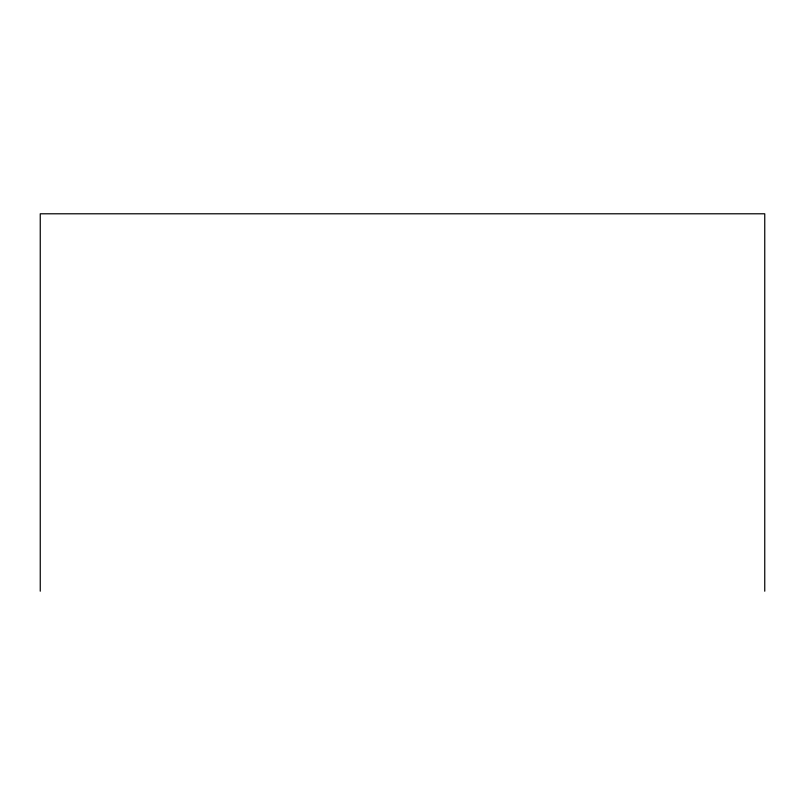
<?xml version="1.0" encoding="UTF-8"?>
<svg xmlns="http://www.w3.org/2000/svg" width="805" height="805" viewBox="0 0 805 805"><rect width="100%" height="100%" fill="white"/><g stroke="black" fill="none" stroke-linecap="round" stroke-linejoin="round"><path stroke-width="1.21" d="M764.75 591.212L764.75 213.788L40.25 213.788L40.25 591.212"/></g></svg>
